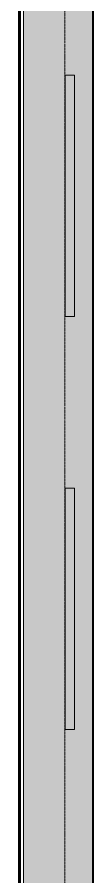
# Model space of a CAD drawing. Header units: millimetres. Extents: x -11886 to 147109, y 276 to 46084.
# Drawn here: x 30775 to 31317, y 24202 to 30509 of the extents above; entities that cross this region are included whole.
import ezdxf

# ---------------------------------------------------------------- set-up
doc = ezdxf.new("R2010")
doc.units = ezdxf.units.MM
doc.linetypes.add('ADSK_Линия сетки', pattern=[25, 20, -2.5, 0, -2.5])
doc.linetypes.add('ADSK_Сверху', pattern=[4.5, 3, -1.5])
for name, color, linetype, lineweight in [('Витраж', 7, 'Continuous', 18), ('Оси', 7, 'Continuous', 9), ('Стены внутренние', 7, 'Continuous', 18), ('Стены наружные', 7, 'Continuous', 18), ('Стены штриховка', 7, 'Continuous', 18)]:
    doc.layers.add(name, color=color, linetype=linetype, lineweight=lineweight)

# ---------------------------------------------------------------- blocks, each defined once
blk = doc.blocks.new('Прямоугольный импост - 70х20_60мм-1239061-00 План подвала кладочный')
at = {"layer": 'Витраж', "color": 253, "linetype": 'ADSK_Сверху', "true_color": 0xaaaaaa}
for p, q in [((18590.8, 22717.1), (18590.8, 22247.1)), ((18660.8, 22247.1), (18660.8, 22717.1)), ((18590.8, 22247.1), (18660.8, 22247.1))]:
    blk.add_line(p, q, dxfattribs=at)
blk = doc.blocks.new('Прямоугольный импост - 70х20_60мм-1239062-00 План подвала кладочный')
at = {"layer": 'Витраж', "color": 253, "linetype": 'ADSK_Сверху', "true_color": 0xaaaaaa}
for p, q in [((31112, 40925.1), (31112, 40455.1)), ((31182, 40455.1), (31182, 40925.1)), ((31112, 40455.1), (31182, 40455.1))]:
    blk.add_line(p, q, dxfattribs=at)
blk = doc.blocks.new('Прямоугольный импост - 70х20_60мм-1464581-00 План подвала кладочный')
at = {"layer": 'Витраж', "color": 253, "linetype": 'ADSK_Сверху', "true_color": 0xaaaaaa}
for p, q in [((31112, 41755.1), (31112, 40925.1)), ((31182, 40925.1), (31182, 41755.1))]:
    blk.add_line(p, q, dxfattribs=at)

msp = doc.modelspace()

# ---------------------------------------------------------------- hatches: boundary and pattern name
at = {"layer": 'Стены наружные', "true_color": 0xc0c0c0}
h = msp.add_hatch(color=9, dxfattribs=at)
h.paths.add_polyline_path([(31317.02, 20934.06), (31317.02, 40597.55), (30807.02, 40597.55), (30807.02, 20934.06)])
h.paths.add_polyline_path([(31317.02, 42002.55), (31317.02, 43002.62), (31062.02, 43002.62), (31062.02, 43015.13), (30807.02, 43015.13), (30807.02, 42002.55), (30877.02, 42002.55)])

# ---------------------------------------------------------------- linework, layer by layer
at = {"layer": 'Оси', "linetype": 'ADSK_Линия сетки'}
msp.add_line((31109.91, 1075.56), (31109.91, 44534.79), dxfattribs=at)
at = {"layer": 'Стены внутренние', "lineweight": 40}
msp.add_line((30775.02, 40597.55), (30775.02, 20705.55), dxfattribs=at)
at = {"layer": 'Стены внутренние'}
msp.add_line((30807.02, 20934.06), (30807.02, 40597.55), dxfattribs=at)
at = {"layer": 'Стены наружные', "lineweight": 40}
msp.add_line((31317.02, 20934.06), (31317.02, 36509.09), dxfattribs=at)
at = {"layer": 'Стены штриховка'}
for p, q in [((30777.02, 20703.56), (30777.02, 40597.55)), ((30787.02, 20693.57), (30787.02, 40597.55))]:
    msp.add_line(p, q, dxfattribs=at)

# ---------------------------------------------------------------- block references
at = {"layer": 'Витраж', "color": 253, "linetype": 'ADSK_Сверху', "true_color": 0xaaaaaa, "rotation": 180}
for p in [(49772.85, 52329.94), (49772.85, 49299.97)]:
    msp.add_blockref('Прямоугольный импост - 70х20_60мм-1239061-00 План подвала кладочный', p, dxfattribs=at)
at = {"layer": 'Витраж', "color": 253, "linetype": 'ADSK_Сверху', "true_color": 0xaaaaaa}
for name, p in [('Прямоугольный импост - 70х20_60мм-1464581-00 План подвала кладочный', (0, -12142.26)), ('Прямоугольный импост - 70х20_60мм-1239062-00 План подвала кладочный', (0, -12142.26)), ('Прямоугольный импост - 70х20_60мм-1464581-00 План подвала кладочный', (0, -15172.23)), ('Прямоугольный импост - 70х20_60мм-1239062-00 План подвала кладочный', (0, -15172.23))]:
    msp.add_blockref(name, p, dxfattribs=at)

doc.saveas('drawing.dxf')
